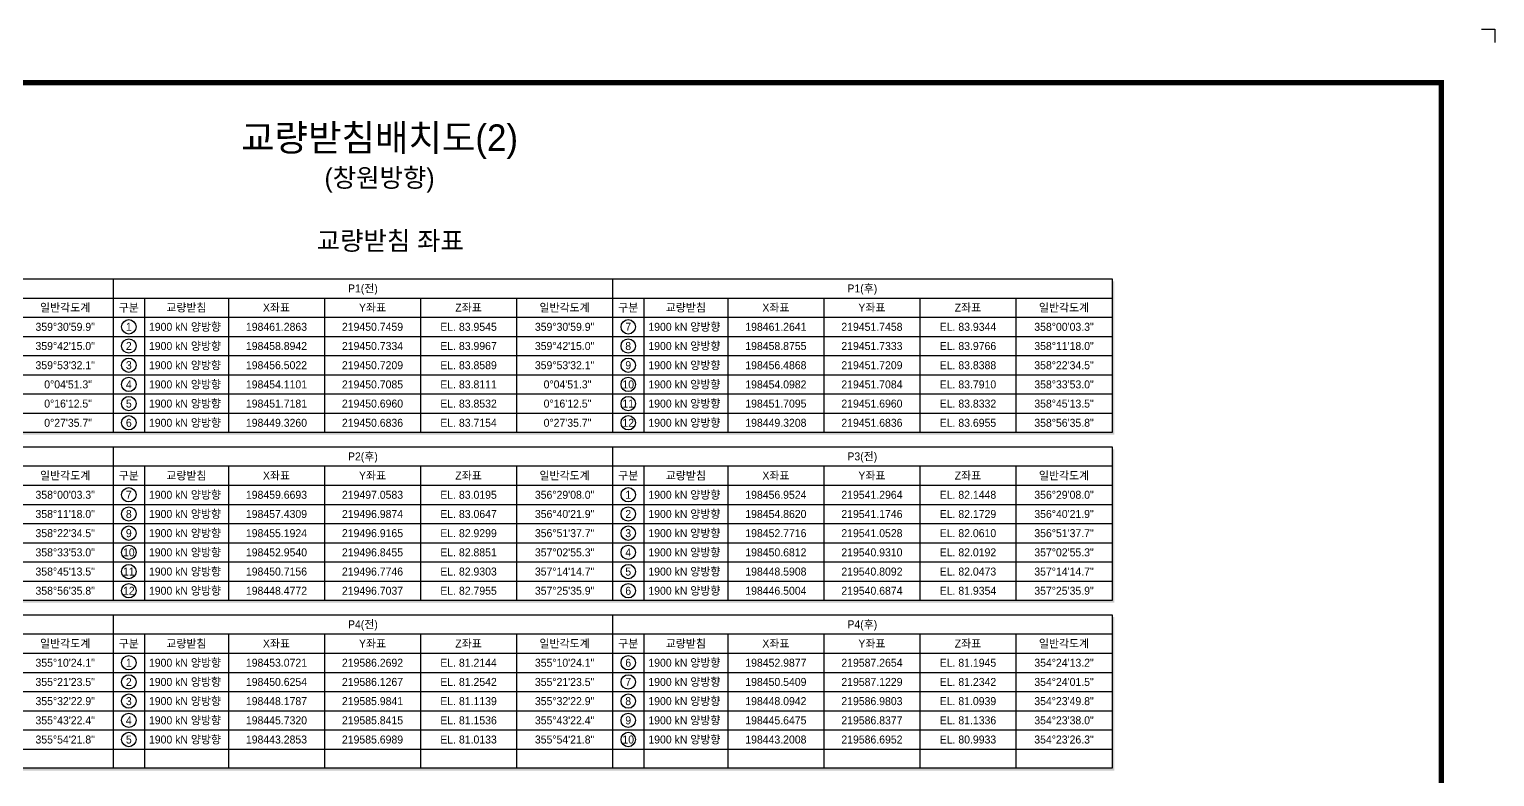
# Model space of a CAD drawing. Header units: feet. Extents: x 0 to 708085, y 0 to 237600.
# Drawn here: x 488371 to 708085, y 125461 to 237600 of the extents above; entities that cross this region are included whole.
import ezdxf
from ezdxf.enums import TextEntityAlignment as Align

# ---------------------------------------------------------------- set-up
doc = ezdxf.new("R2010")
doc.units = ezdxf.units.FT
doc.header["$LTSCALE"] = 2200
doc.header["$MEASUREMENT"] = 0
for name, color, linetype in [('CS-TABL-LIN1', 4, 'CONTINUOUS'), ('CS-TABL-LIN2', 1, 'CONTINUOUS'), ('CS-TABL-TEX1', 6, 'CONTINUOUS'), ('CS-TABL-TEX2', 3, 'CONTINUOUS'), ('CX-BORD-LIN1', 4, 'CONTINUOUS'), ('CX-BORD-LIN2', 3, 'CONTINUOUS'), ('CX-BORD-TEX2', 7, 'CONTINUOUS'), ('CX-BORD-TEX3', 6, 'CONTINUOUS'), ('CX-MISC', 2, 'CONTINUOUS'), ('CZ-TEX1', 6, 'CONTINUOUS')]:
    doc.layers.add(name, color=color, linetype=linetype)
doc.styles.add('A_STANDARD', font='')
doc.styles.add('TB_TEXT', font='')
doc.styles.add('TB_WBTXT', font='')
doc.styles.add('TB_WMTXT', font='')
doc.styles.get('A_STANDARD').set_extended_font_data('Dotum')
doc.styles.get('TB_TEXT').set_extended_font_data('DotumChe')
doc.styles.get('TB_WBTXT').set_extended_font_data('Dotum')
doc.styles.get('TB_WMTXT').set_extended_font_data('DotumChe')

# ---------------------------------------------------------------- blocks, each defined once
blk = doc.blocks.new('CXBLKA1-KHCA-1')
at = {"layer": 'CX-BORD-LIN1', "const_width": 2}
blk.add_lwpolyline([(796, 0), (0, 0), (0, 554), (796, 554)], close=True, dxfattribs=at)
at = {"layer": 'CX-MISC'}
blk.add_line((811, 574), (816, 574), dxfattribs=at)
blk.add_lwpolyline([(811, 574), (816, 574), (816, 569)], dxfattribs=at)
at = {"layer": 'CX-BORD-LIN1', "style": 'TB_TEXT'}
for tag, height, p in [('TR_RNUM5', 3, (285.11, 32.64)), ('TR_RDAT5', 3.5, (317.5, 33)), ('TR_DGN5', 3.5, (451.12, 33)), ('TR_CHK5', 3.5, (491.12, 33)), ('TR_APP5', 3.5, (531.12, 33)), ('TR_RNUM4', 3, (285.11, 26.64)), ('TR_RDAT4', 3.5, (317.5, 27)), ('TR_DGN4', 3.5, (451.12, 27)), ('TR_CHK4', 3.5, (491.12, 27)), ('TR_APP4', 3.5, (531.12, 27)), ('TR_RNUM3', 3, (285.11, 20.64)), ('TR_RDAT3', 3.5, (317.5, 21)), ('TR_DGN3', 3.5, (451.12, 21)), ('TR_CHK3', 3.5, (491.12, 21)), ('TR_APP3', 3.5, (531.12, 21)), ('TR_RDAT2', 3.5, (317.5, 15)), ('TR_DGN2', 3.5, (451.12, 15)), ('TR_CHK2', 3.5, (491.12, 15)), ('TR_APP2', 3.5, (531.12, 15)), ('TR_RNUM2', 3, (285.11, 14.64)), ('TR_RNUM1', 3, (285.11, 8.64)), ('TR_RDAT1', 3.5, (317.5, 9)), ('TR_DGN1', 3.5, (451.12, 9)), ('TR_CHK1', 3.5, (491.12, 9)), ('TR_APP1', 3.5, (531.12, 9))]:
    blk.add_attdef(tag, text='', height=height, dxfattribs=at).set_placement(p, align=Align.MIDDLE_CENTER)
for tag, p in [('TR_RCON5', (342.3, 33)), ('TR_RCON4', (342.3, 27)), ('TR_RCON3', (342.3, 21)), ('TR_RCON2', (342.3, 15)), ('TR_RCON1', (342.3, 9))]:
    blk.add_attdef(tag, text='', height=3.5, dxfattribs=at).set_placement(p, align=Align.MIDDLE_LEFT)
at = {"layer": 'CX-BORD-LIN2', "style": 'TB_TEXT'}
blk.add_attdef('TD_VERSION', text='', height=3, rotation=90, dxfattribs=at).set_placement((800.5, 48.01), align=Align.MIDDLE_CENTER)
at = {"layer": 'CX-BORD-TEX2', "style": 'TB_WMTXT'}
for tag, height, p in [('TB_CNAME', 5, (15.34, 531.83)), ('TB_CSCOP', 4, (16.63, 523.83))]:
    blk.add_attdef(tag, text='', height=height, dxfattribs=at).set_placement(p, align=Align.BOTTOM_LEFT)
at = {"layer": 'CX-BORD-TEX2', "style": 'TB_WBTXT'}
for tag, height, p in [('TB_MTITIL', 10, (398, 533.33)), ('TB_STITL', 7, (398, 518.33))]:
    blk.add_attdef(tag, text='', height=height, dxfattribs=at).set_placement(p, align=Align.MIDDLE_CENTER)
at = {"layer": 'CX-BORD-TEX3', "style": 'TB_TEXT'}
for tag, height, p in [('TD_LNDST', 4.5, (215, 31.5)), ('TD_DSECT', 4.5, (605.5, 31.5)), ('TD_DDIST', 4.5, (654.5, 31.5)), ('TD_DNAME_TOP', 4.5, (755, 27.96)), ('TD_CSECT', 4.5, (605.5, 22.5)), ('TD_CDIST', 4.5, (654.5, 22.5)), ('TD_DNAME_MAIN', 4.5, (755, 21.47)), ('TD_DNAME_BOT', 3, (755, 15.25)), ('TD_CCOMP', 4.5, (215, 13.59)), ('TD_HSCAL', 4.5, (620.88, 13.75)), ('TD_VSCAL', 4.5, (656.86, 13.75)), ('TD_FIELD', 4.5, (180, 5.13)), ('TD_CSTEP', 4.5, (250.74, 5.13)), ('TD_DWGCODE', 4.5, (637, 4.79)), ('TD_DWGNO', 4.5, (755, 5))]:
    blk.add_attdef(tag, text='', height=height, dxfattribs=at).set_placement(p, align=Align.MIDDLE_CENTER)
for tag, height, width, p in [('TD_DCOMP', 4.5, 0.95, (215, 22.59)), ('TD_CNAME', 5, 0.78, (65, 7.6))]:
    blk.add_attdef(tag, text='', height=height, dxfattribs=dict(at, width=width)).set_placement(p, align=Align.MIDDLE_CENTER)

msp = doc.modelspace()

# ---------------------------------------------------------------- linework, layer by layer
at = {"layer": 'CS-TABL-LIN1'}
for points in [[(426070, 200161), (650710, 200161), (650710, 177121), (426070, 177121)], [(426070, 174961), (650710, 174961), (650710, 151921), (426070, 151921)], [(426070, 149761), (650710, 149761), (650710, 126721), (426070, 126721)]]:
    msp.add_lwpolyline(points, close=True, dxfattribs=at)
for points in [[(650710, 199801), (651070, 199801), (650710, 177121), (651070, 177121)], [(426430, 177121), (651070, 177121), (426430, 176761), (651070, 176761)], [(650710, 174601), (651070, 174601), (650710, 151921), (651070, 151921)], [(426430, 151921), (651070, 151921), (426430, 151561), (651070, 151561)], [(650710, 149401), (651070, 149401), (650710, 126721), (651070, 126721)], [(426430, 126721), (651070, 126721), (426430, 126361), (651070, 126361)]]:
    msp.add_solid(points, dxfattribs=at)
at = {"layer": 'CS-TABL-LIN2'}
for p, q in [((500950, 200161), (500950, 177121)), ((505630, 200161), (505630, 200161)), ((518230, 200161), (518230, 200161)), ((532630, 200161), (532630, 200161)), ((547030, 200161), (547030, 200161)), ((561430, 200161), (561430, 200161)), ((575830, 200161), (575830, 177121)), ((580510, 200161), (580510, 200161)), ((593110, 200161), (593110, 200161)), ((607510, 200161), (607510, 200161)), ((621910, 200161), (621910, 200161)), ((636310, 200161), (636310, 200161)), ((426070, 197281), (650710, 197281)), ((505630, 197281), (505630, 177121)), ((518230, 197281), (518230, 177121)), ((532630, 197281), (532630, 177121)), ((547030, 197281), (547030, 177121)), ((561430, 197281), (561430, 177121)), ((580510, 197281), (580510, 177121)), ((593110, 197281), (593110, 177121)), ((607510, 197281), (607510, 177121)), ((621910, 197281), (621910, 177121)), ((636310, 197281), (636310, 177121)), ((426070, 194401), (650710, 194401)), ((426070, 191521), (650710, 191521)), ((426070, 188641), (650710, 188641)), ((426070, 185761), (650710, 185761)), ((426070, 182881), (650710, 182881)), ((426070, 180001), (650710, 180001)), ((500950, 174961), (500950, 151921)), ((505630, 174961), (505630, 174961)), ((518230, 174961), (518230, 174961)), ((532630, 174961), (532630, 174961)), ((547030, 174961), (547030, 174961)), ((561430, 174961), (561430, 174961)), ((575830, 174961), (575830, 151921)), ((580510, 174961), (580510, 174961)), ((593110, 174961), (593110, 174961)), ((607510, 174961), (607510, 174961)), ((621910, 174961), (621910, 174961)), ((636310, 174961), (636310, 174961)), ((426070, 172081), (650710, 172081)), ((505630, 172081), (505630, 151921)), ((518230, 172081), (518230, 151921)), ((532630, 172081), (532630, 151921)), ((547030, 172081), (547030, 151921)), ((561430, 172081), (561430, 151921)), ((580510, 172081), (580510, 151921)), ((593110, 172081), (593110, 151921)), ((607510, 172081), (607510, 151921)), ((621910, 172081), (621910, 151921)), ((636310, 172081), (636310, 151921)), ((426070, 169201), (650710, 169201)), ((426070, 166321), (650710, 166321)), ((426070, 163441), (650710, 163441)), ((426070, 160561), (650710, 160561)), ((426070, 157681), (650710, 157681)), ((426070, 154801), (650710, 154801)), ((500950, 149761), (500950, 126721)), ((505630, 149761), (505630, 149761)), ((518230, 149761), (518230, 149761)), ((532630, 149761), (532630, 149761)), ((547030, 149761), (547030, 149761)), ((561430, 149761), (561430, 149761)), ((575830, 149761), (575830, 126721)), ((580510, 149761), (580510, 149761)), ((593110, 149761), (593110, 149761)), ((607510, 149761), (607510, 149761)), ((621910, 149761), (621910, 149761)), ((636310, 149761), (636310, 149761)), ((426070, 146881), (650710, 146881)), ((505630, 146881), (505630, 126721)), ((518230, 146881), (518230, 126721)), ((532630, 146881), (532630, 126721)), ((547030, 146881), (547030, 126721)), ((561430, 146881), (561430, 126721)), ((580510, 146881), (580510, 126721)), ((593110, 146881), (593110, 126721)), ((607510, 146881), (607510, 126721)), ((621910, 146881), (621910, 126721)), ((636310, 146881), (636310, 126721)), ((426070, 144001), (650710, 144001)), ((426070, 141121), (650710, 141121)), ((426070, 138241), (650710, 138241)), ((426070, 135361), (650710, 135361)), ((426070, 132481), (650710, 132481)), ((426070, 129601), (650710, 129601))]:
    msp.add_line(p, q, dxfattribs=at)
at = {"layer": 'CS-TABL-TEX1'}
for centre in [(503290, 192961), (578170, 192961), (503290, 190081), (578170, 190081), (503290, 187201), (578170, 187201), (503290, 184321), (578170, 184321), (503290, 181441), (578170, 181441), (503290, 178561), (578170, 178561), (503290, 167761), (578170, 167761), (503290, 164881), (578170, 164881), (503290, 162001), (578170, 162001), (503290, 159121), (578170, 159121), (503290, 156241), (578170, 156241), (503290, 153361), (578170, 153361), (503290, 142561), (578170, 142561), (503290, 139681), (578170, 139681), (503290, 136801), (578170, 136801), (503290, 133921), (578170, 133921), (503290, 131041), (578170, 131041)]:
    msp.add_circle(centre, 1080, dxfattribs=at)

# ---------------------------------------------------------------- block references
at = {"layer": 'CX-MISC'}
ref = msp.add_blockref('CXBLKA1-KHCA-1', (381685, 8000), dxfattribs=dict(at, xscale=400, yscale=400, zscale=400))
ref.add_attrib('TB_MTITIL', '교량받침배치도(2)', dxfattribs={"layer": 'CX-BORD-TEX2', "height": 4000, "style": 'TB_WBTXT'}).set_placement((540885, 221331), align=Align.MIDDLE_CENTER)
ref.add_attrib('TB_STITL', '(창원방향)', dxfattribs={"layer": 'CX-BORD-TEX2', "height": 2800, "style": 'TB_WBTXT'}).set_placement((540885, 215331), align=Align.MIDDLE_CENTER)

# ---------------------------------------------------------------- texts
at = {"layer": 'CS-TABL-TEX1', "style": 'A_STANDARD'}
for s, p in [('P1(전)', (538390, 198721)), ('P1(후)', (613270, 198721)), ('일반각도계', (493750, 195841)), ('구분', (503290, 195841)), ('교량받침', (511930, 195841)), ('X좌표', (525430, 195841)), ('Y좌표', (539830, 195841)), ('Z좌표', (554230, 195841)), ('일반각도계', (568630, 195841)), ('구분', (578170, 195841)), ('교량받침', (586810, 195841)), ('X좌표', (600310, 195841)), ('Y좌표', (614710, 195841)), ('Z좌표', (629110, 195841)), ('일반각도계', (643510, 195841)), ('1', (503290, 192961)), ('7', (578170, 192961)), ('2', (503290, 190081)), ('8', (578170, 190081)), ('3', (503290, 187201)), ('9', (578170, 187201)), ('4', (503290, 184321)), ('10', (578170, 184321)), ('5', (503290, 181441)), ('11', (578170, 181441)), ('6', (503290, 178561)), ('12', (578170, 178561)), ('P2(후)', (538390, 173521)), ('P3(전)', (613270, 173521)), ('일반각도계', (493750, 170641)), ('교량받침', (511930, 170641)), ('X좌표', (525430, 170641)), ('Y좌표', (539830, 170641)), ('Z좌표', (554230, 170641)), ('일반각도계', (568630, 170641)), ('교량받침', (586810, 170641)), ('X좌표', (600310, 170641)), ('Y좌표', (614710, 170641)), ('Z좌표', (629110, 170641)), ('일반각도계', (643510, 170641)), ('구분', (503290, 170641)), ('구분', (578170, 170641)), ('7', (503290, 167761)), ('1', (578170, 167761)), ('8', (503290, 164881)), ('2', (578170, 164881)), ('9', (503290, 162001)), ('3', (578170, 162001)), ('10', (503290, 159121)), ('4', (578170, 159121)), ('11', (503290, 156241)), ('5', (578170, 156241)), ('12', (503290, 153361)), ('6', (578170, 153361)), ('P4(전)', (538390, 148321)), ('P4(후)', (613270, 148321)), ('일반각도계', (493750, 145441)), ('구분', (503290, 145441)), ('교량받침', (511930, 145441)), ('X좌표', (525430, 145441)), ('Y좌표', (539830, 145441)), ('Z좌표', (554230, 145441)), ('일반각도계', (568630, 145441)), ('구분', (578170, 145441)), ('교량받침', (586810, 145441)), ('X좌표', (600310, 145441)), ('Y좌표', (614710, 145441)), ('Z좌표', (629110, 145441)), ('일반각도계', (643510, 145441)), ('1', (503290, 142561)), ('6', (578170, 142561)), ('2', (503290, 139681)), ('7', (578170, 139681)), ('3', (503290, 136801)), ('8', (578170, 136801)), ('4', (503290, 133921)), ('9', (578170, 133921)), ('5', (503290, 131041)), ('10', (578170, 131041))]:
    msp.add_text(s, height=1200, dxfattribs=at).set_placement(p, align=Align.MIDDLE_CENTER)
at = {"layer": 'CS-TABL-TEX2', "style": 'A_STANDARD'}
for s, p in [('359°30\'59.9"', (493750, 192961)), ('1900 kN 양방향 ', (511930, 192961)), ('198461.2863', (525430, 192961)), ('219450.7459', (539830, 192961)), ('EL. 83.9545', (554230, 192961)), ('359°30\'59.9"', (568630, 192961)), ('1900 kN 양방향 ', (586810, 192961)), ('198461.2641', (600310, 192961)), ('219451.7458', (614710, 192961)), ('EL. 83.9344', (629110, 192961)), ('358°00\'03.3"', (643510, 192961)), ('359°42\'15.0"', (493750, 190081)), ('1900 kN 양방향 ', (511930, 190081)), ('198458.8942', (525430, 190081)), ('219450.7334', (539830, 190081)), ('EL. 83.9967', (554230, 190081)), ('359°42\'15.0"', (568630, 190081)), ('1900 kN 양방향 ', (586810, 190081)), ('198458.8755', (600310, 190081)), ('219451.7333', (614710, 190081)), ('EL. 83.9766', (629110, 190081)), ('358°11\'18.0"', (643510, 190081)), ('359°53\'32.1"', (493750, 187201)), ('1900 kN 양방향 ', (511930, 187201)), ('198456.5022', (525430, 187201)), ('219450.7209', (539830, 187201)), ('EL. 83.8589', (554230, 187201)), ('359°53\'32.1"', (568630, 187201)), ('1900 kN 양방향 ', (586810, 187201)), ('198456.4868', (600310, 187201)), ('219451.7209', (614710, 187201)), ('EL. 83.8388', (629110, 187201)), ('358°22\'34.5"', (643510, 187201)), ('  0°04\'51.3"', (493750, 184321)), ('1900 kN 양방향 ', (511930, 184321)), ('198454.1101', (525430, 184321)), ('219450.7085', (539830, 184321)), ('EL. 83.8111', (554230, 184321)), ('  0°04\'51.3"', (568630, 184321)), ('1900 kN 양방향 ', (586810, 184321)), ('198454.0982', (600310, 184321)), ('219451.7084', (614710, 184321)), ('EL. 83.7910', (629110, 184321)), ('358°33\'53.0"', (643510, 184321)), ('  0°16\'12.5"', (493750, 181441)), ('1900 kN 양방향 ', (511930, 181441)), ('198451.7181', (525430, 181441)), ('219450.6960', (539830, 181441)), ('EL. 83.8532', (554230, 181441)), ('  0°16\'12.5"', (568630, 181441)), ('1900 kN 양방향 ', (586810, 181441)), ('198451.7095', (600310, 181441)), ('219451.6960', (614710, 181441)), ('EL. 83.8332', (629110, 181441)), ('358°45\'13.5"', (643510, 181441)), ('  0°27\'35.7"', (493750, 178561)), ('1900 kN 양방향 ', (511930, 178561)), ('198449.3260', (525430, 178561)), ('219450.6836', (539830, 178561)), ('EL. 83.7154', (554230, 178561)), ('  0°27\'35.7"', (568630, 178561)), ('1900 kN 양방향 ', (586810, 178561)), ('198449.3208', (600310, 178561)), ('219451.6836', (614710, 178561)), ('EL. 83.6955', (629110, 178561)), ('358°56\'35.8"', (643510, 178561)), ('358°00\'03.3"', (493750, 167761)), ('1900 kN 양방향 ', (511930, 167761)), ('198459.6693', (525430, 167761)), ('219497.0583', (539830, 167761)), ('EL. 83.0195', (554230, 167761)), ('356°29\'08.0"', (568630, 167761)), ('1900 kN 양방향 ', (586810, 167761)), ('198456.9524', (600310, 167761)), ('219541.2964', (614710, 167761)), ('EL. 82.1448', (629110, 167761)), ('356°29\'08.0"', (643510, 167761)), ('358°11\'18.0"', (493750, 164881)), ('1900 kN 양방향 ', (511930, 164881)), ('198457.4309', (525430, 164881)), ('219496.9874', (539830, 164881)), ('EL. 83.0647', (554230, 164881)), ('356°40\'21.9"', (568630, 164881)), ('1900 kN 양방향 ', (586810, 164881)), ('198454.8620', (600310, 164881)), ('219541.1746', (614710, 164881)), ('EL. 82.1729', (629110, 164881)), ('356°40\'21.9"', (643510, 164881)), ('358°22\'34.5"', (493750, 162001)), ('1900 kN 양방향 ', (511930, 162001)), ('198455.1924', (525430, 162001)), ('219496.9165', (539830, 162001)), ('EL. 82.9299', (554230, 162001)), ('356°51\'37.7"', (568630, 162001)), ('1900 kN 양방향 ', (586810, 162001)), ('198452.7716', (600310, 162001)), ('219541.0528', (614710, 162001)), ('EL. 82.0610', (629110, 162001)), ('356°51\'37.7"', (643510, 162001)), ('358°33\'53.0"', (493750, 159121)), ('1900 kN 양방향 ', (511930, 159121)), ('198452.9540', (525430, 159121)), ('219496.8455', (539830, 159121)), ('EL. 82.8851', (554230, 159121)), ('357°02\'55.3"', (568630, 159121)), ('1900 kN 양방향 ', (586810, 159121)), ('198450.6812', (600310, 159121)), ('219540.9310', (614710, 159121)), ('EL. 82.0192', (629110, 159121)), ('357°02\'55.3"', (643510, 159121)), ('358°45\'13.5"', (493750, 156241)), ('1900 kN 양방향 ', (511930, 156241)), ('198450.7156', (525430, 156241)), ('219496.7746', (539830, 156241)), ('EL. 82.9303', (554230, 156241)), ('357°14\'14.7"', (568630, 156241)), ('1900 kN 양방향 ', (586810, 156241)), ('198448.5908', (600310, 156241)), ('219540.8092', (614710, 156241)), ('EL. 82.0473', (629110, 156241)), ('357°14\'14.7"', (643510, 156241)), ('358°56\'35.8"', (493750, 153361)), ('1900 kN 양방향 ', (511930, 153361)), ('198448.4772', (525430, 153361)), ('219496.7037', (539830, 153361)), ('EL. 82.7955', (554230, 153361)), ('357°25\'35.9"', (568630, 153361)), ('1900 kN 양방향 ', (586810, 153361)), ('198446.5004', (600310, 153361)), ('219540.6874', (614710, 153361)), ('EL. 81.9354', (629110, 153361)), ('357°25\'35.9"', (643510, 153361)), ('355°10\'24.1"', (493750, 142561)), ('1900 kN 양방향 ', (511930, 142561)), ('198453.0721', (525430, 142561)), ('219586.2692', (539830, 142561)), ('EL. 81.2144', (554230, 142561)), ('355°10\'24.1"', (568630, 142561)), ('1900 kN 양방향 ', (586810, 142561)), ('198452.9877', (600310, 142561)), ('219587.2654', (614710, 142561)), ('EL. 81.1945', (629110, 142561)), ('354°24\'13.2"', (643510, 142561)), ('355°21\'23.5"', (493750, 139681)), ('1900 kN 양방향 ', (511930, 139681)), ('198450.6254', (525430, 139681)), ('219586.1267', (539830, 139681)), ('EL. 81.2542', (554230, 139681)), ('355°21\'23.5"', (568630, 139681)), ('1900 kN 양방향 ', (586810, 139681)), ('198450.5409', (600310, 139681)), ('219587.1229', (614710, 139681)), ('EL. 81.2342', (629110, 139681)), ('354°24\'01.5"', (643510, 139681)), ('355°32\'22.9"', (493750, 136801)), ('1900 kN 양방향 ', (511930, 136801)), ('198448.1787', (525430, 136801)), ('219585.9841', (539830, 136801)), ('EL. 81.1139', (554230, 136801)), ('355°32\'22.9"', (568630, 136801)), ('1900 kN 양방향 ', (586810, 136801)), ('198448.0942', (600310, 136801)), ('219586.9803', (614710, 136801)), ('EL. 81.0939', (629110, 136801)), ('354°23\'49.8"', (643510, 136801)), ('355°43\'22.4"', (493750, 133921)), ('1900 kN 양방향 ', (511930, 133921)), ('198445.7320', (525430, 133921)), ('219585.8415', (539830, 133921)), ('EL. 81.1536', (554230, 133921)), ('355°43\'22.4"', (568630, 133921)), ('1900 kN 양방향 ', (586810, 133921)), ('198445.6475', (600310, 133921)), ('219586.8377', (614710, 133921)), ('EL. 81.1336', (629110, 133921)), ('354°23\'38.0"', (643510, 133921)), ('355°54\'21.8"', (493750, 131041)), ('1900 kN 양방향 ', (511930, 131041)), ('198443.2853', (525430, 131041)), ('219585.6989', (539830, 131041)), ('EL. 81.0133', (554230, 131041)), ('355°54\'21.8"', (568630, 131041)), ('1900 kN 양방향 ', (586810, 131041)), ('198443.2008', (600310, 131041)), ('219586.6952', (614710, 131041)), ('EL. 80.9933', (629110, 131041)), ('354°23\'26.3"', (643510, 131041))]:
    msp.add_text(s, height=1200, dxfattribs=at).set_placement(p, align=Align.MIDDLE_CENTER)
at = {"layer": 'CZ-TEX1', "style": 'A_STANDARD'}
msp.add_text('교량받침 좌표', height=2800, dxfattribs=at).set_placement((542494, 204481), align=Align.CENTER)

doc.saveas('drawing.dxf')
